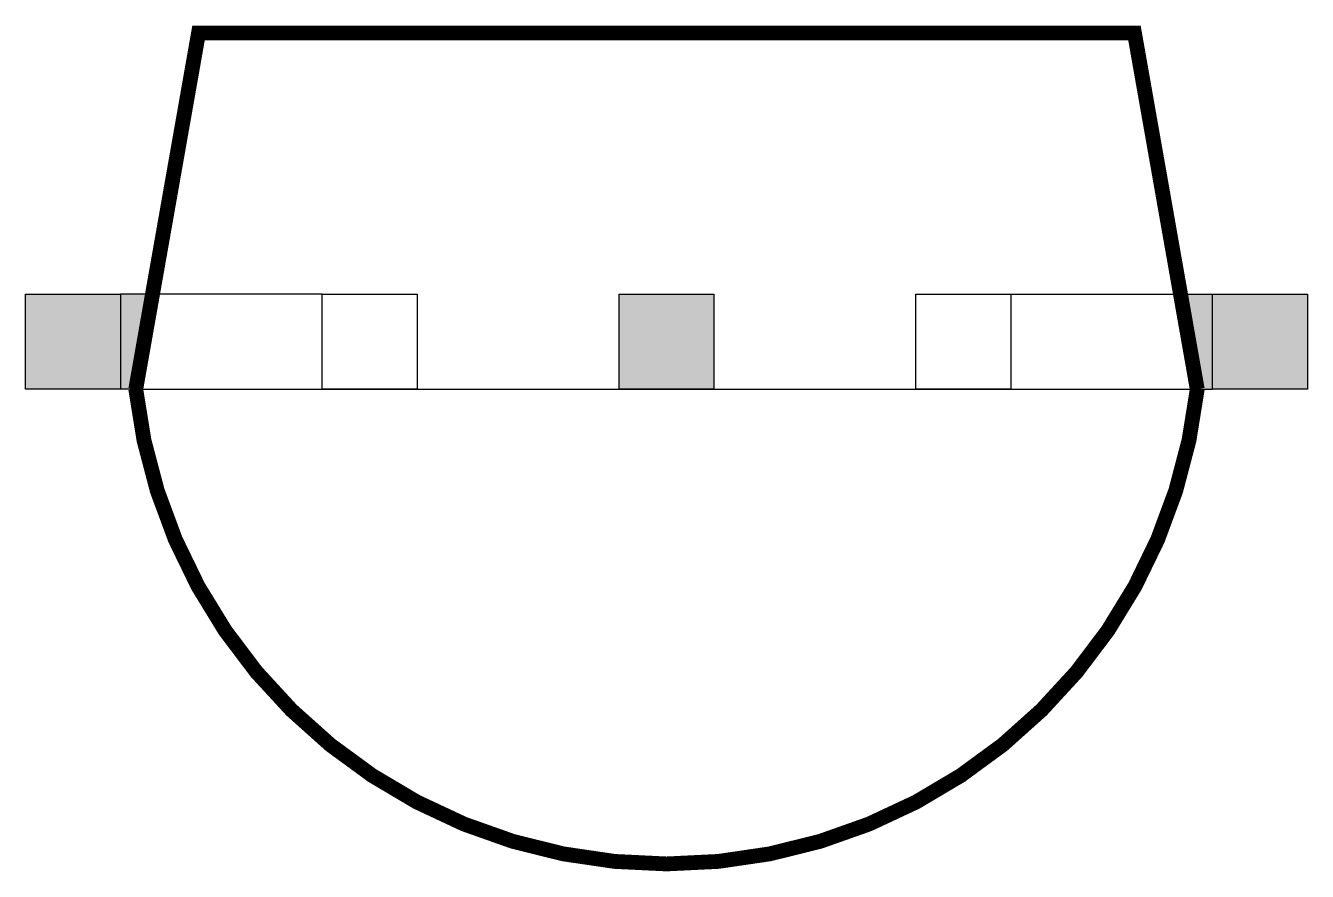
# Model space of a CAD drawing. Header units: inches. Extents: x -0.108 to 0.108, y -0.089 to 0.053.
import ezdxf

# ---------------------------------------------------------------- set-up
doc = ezdxf.new("R2010")
doc.units = ezdxf.units.IN
doc.header["$LTSCALE"] = 0.1

msp = doc.modelspace()

# ---------------------------------------------------------------- linework, layer by layer
at = {"color": 1}
for p, q in [((-0.058, 0.008000000000000004), (-0.09200000000000001, 0.008000000000000004)), ((0.058, 0.008000000000000004), (0.09200000000000001, 0.008000000000000004)), ((-0.0894427190999916, -0.008000000000000004), (-0.09200000000000001, -0.008000000000000004)), ((-0.0894427190999916, -0.008000000000000004), (0.0894427190999916, -0.008000000000000005)), ((0.058, -0.008000000000000004), (0.09200000000000001, -0.008000000000000004))]:
    msp.add_line(p, q, dxfattribs=at)
at = {"color": 7, "const_width": 0.0025}
msp.add_lwpolyline([(-0.07886310025748373, 0.05199999999999998), (-0.08944271909999163, -0.007999999999999738, 0.8944271909999174), (0.08944271909999157, -0.00800000000000001), (0.0788631002574837, 0.05199999999999998)], format="xyb", close=True, dxfattribs=at)
at = {"color": 1}
for points in [[(-0.108, -0.008000000000000004), (-0.108, 0.008000000000000004), (-0.09200000000000001, 0.008000000000000004), (-0.09200000000000001, -0.008000000000000004)], [(-0.058, -0.008000000000000004), (-0.058, 0.008000000000000004), (-0.04200000000000001, 0.008000000000000004), (-0.04200000000000001, -0.008000000000000004)], [(-0.007999999999999998, -0.008000000000000004), (-0.007999999999999998, 0.008000000000000004), (0.007999999999999998, 0.008000000000000004), (0.007999999999999998, -0.008000000000000004)], [(0.042, -0.008000000000000004), (0.042, 0.008000000000000004), (0.058, 0.008000000000000004), (0.058, -0.008000000000000004)], [(0.09200000000000001, -0.008000000000000004), (0.09200000000000001, 0.008000000000000004), (0.108, 0.008000000000000004), (0.108, -0.008000000000000004)]]:
    msp.add_lwpolyline(points, close=True, dxfattribs=at)
at = {"color": 7}
for points in [[(-0.108, 0.008000000000000004), (-0.108, -0.008000000000000004), (-0.09200000000000001, 0.008000000000000004), (-0.09200000000000001, -0.008000000000000004)], [(-0.09200000000000001, 0.008000000000000004), (-0.09200000000000001, -0.008000000000000004), (-0.08662148740865618, 0.008000000000000004), (-0.0894427190999916, -0.008000000000000004)], [(-0.007999999999999998, 0.008000000000000004), (-0.007999999999999991, -0.008000000000000004), (0.007999999999999998, 0.008000000000000004), (0.007999999999999981, -0.008000000000000005)], [(0.09200000000000001, 0.008000000000000004), (0.09200000000000001, -0.008000000000000004), (0.08662148740865615, 0.008), (0.0894427190999916, -0.008000000000000005)], [(0.108, 0.008000000000000004), (0.108, -0.008000000000000004), (0.09200000000000001, 0.008000000000000004), (0.09200000000000001, -0.008000000000000004)]]:
    msp.add_solid(points, dxfattribs=at)

doc.saveas('drawing.dxf')
